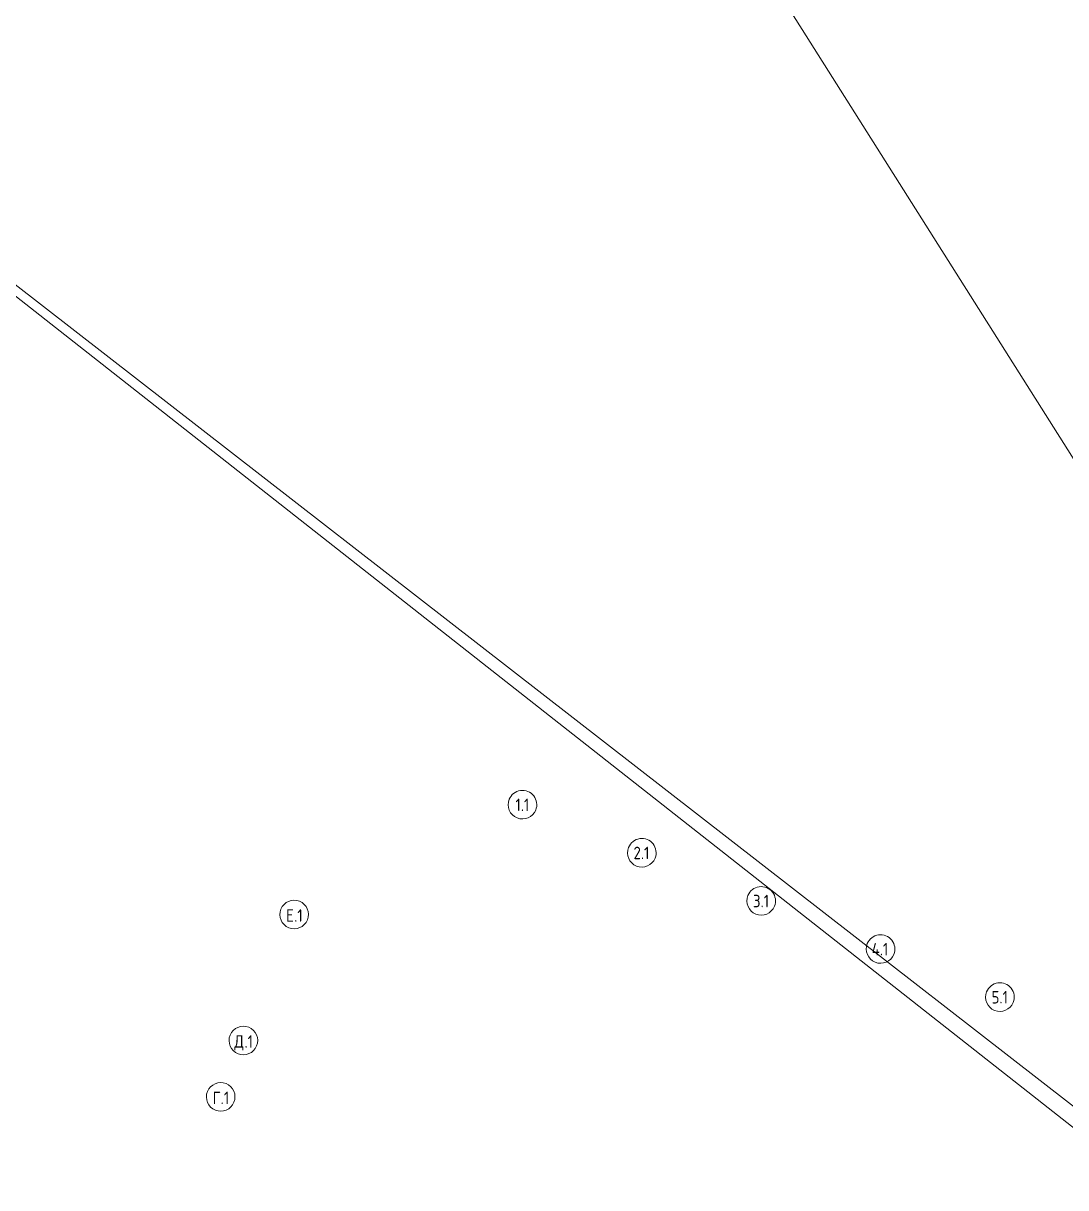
# Model space of a CAD drawing. Header units: millimetres. Extents: x -584918 to 2941280, y 3000189 to 4229862.
# Drawn here: x -468547 to -439385, y 3703160 to 3735730 of the extents above; entities that cross this region are included whole.
import ezdxf

# ---------------------------------------------------------------- set-up
doc = ezdxf.new("R2010")
doc.units = ezdxf.units.MM
doc.layers.add('Оси', color=7, linetype='Continuous', lineweight=0)
doc.layers.add('экспертиза ДУ', color=1, linetype='Continuous', lineweight=0)
doc.styles.add('GOST Common', font='', dxfattribs={"width": 0.9, "height": 700})
doc.styles.get('GOST Common').set_extended_font_data('GOST Common')

# ---------------------------------------------------------------- blocks, each defined once
blk = doc.blocks.new('Ось сетки - Круг_Ø8 мм-6577-АР Этаж 01')
at = {"layer": 'Оси'}
for start, end in [(360, 180), (180, 360)]:
    blk.add_arc((0, 0), 4, start, end, dxfattribs=at)

msp = doc.modelspace()

# ---------------------------------------------------------------- linework, layer by layer
at = {"layer": 'экспертиза ДУ'}
for points in [[(-414128.092, 3683938.829), (-466280.006, 3766452.029)], [(-418296.967, 3688437.976), (-502010.006, 3754232.029)], [(-502010.006, 3754232.029), (-417396.569, 3688529.49)]]:
    msp.add_lwpolyline(points, dxfattribs=at)

# ---------------------------------------------------------------- block references
at = {"layer": 'Оси'}
for p, xscale, yscale, zscale, rotation in [((-454582.229, 3713874.082), 99.99999999999994, 99.99999999999994, 99.99999999999994, 338.0513009164571), ((-451243.161, 3712528.488), 99.99999999999994, 99.99999999999994, 99.99999999999994, 338.0513009164571), ((-447904.093, 3711182.893), 99.99999999999994, 99.99999999999994, 99.99999999999994, 338.0513009164571), ((-460968.922, 3710802.039), 99.99999999999993, 99.99999999999993, 99.99999999999993, 248.0513009164574), ((-444565.025, 3709837.298), 99.99999999999994, 99.99999999999994, 99.99999999999994, 338.0513009164571), ((-441225.957, 3708491.704), 99.99999999999994, 99.99999999999994, 99.99999999999994, 338.0513009164571), ((-462389.272, 3707277.467), 99.99999999999993, 99.99999999999993, 99.99999999999993, 248.0513009164574), ((-463024.691, 3705700.685), 99.99999999999993, 99.99999999999993, 99.99999999999993, 248.0513009164574)]:
    msp.add_blockref('Ось сетки - Круг_Ø8 мм-6577-АР Этаж 01', p, dxfattribs=dict(at, xscale=xscale, yscale=yscale, zscale=zscale, rotation=rotation))

# ---------------------------------------------------------------- texts
at = {"layer": 'Оси', "char_height": 350, "attachment_point": 1, "style": 'GOST Common'}
for s, insert, width in [('1.1', (-454779.139, 3714044.471), 490.63275), ('2.1', (-451475.621, 3712698.876), 577.215), ('3.1', (-448133.403, 3711353.282), 569.99981), ('\\fGOST Common|b0|i0|c204|p34|;\\W.9;Е', (-461194.639, 3710948.206), 274.17712), ('.1', (-460968.42, 3710948.206), 303.03787), ('4.1', (-444812.335, 3710007.687), 613.29094), ('5.1', (-441458.417, 3708662.093), 577.215), ('\\fGOST Common|b0|i0|c204|p34|;\\W.9;Д', (-462644.689, 3707423.634), 346.329), ('.1', (-462358.939, 3707423.634), 303.03787), ('\\fGOST Common|b0|i0|c204|p34|;\\W.9;Г', (-463250.409, 3705846.852), 274.17712), ('.1', (-463024.19, 3705846.852), 303.03787)]:
    msp.add_mtext(s, dxfattribs=dict(at, insert=insert, width=width))

doc.saveas('drawing.dxf')
